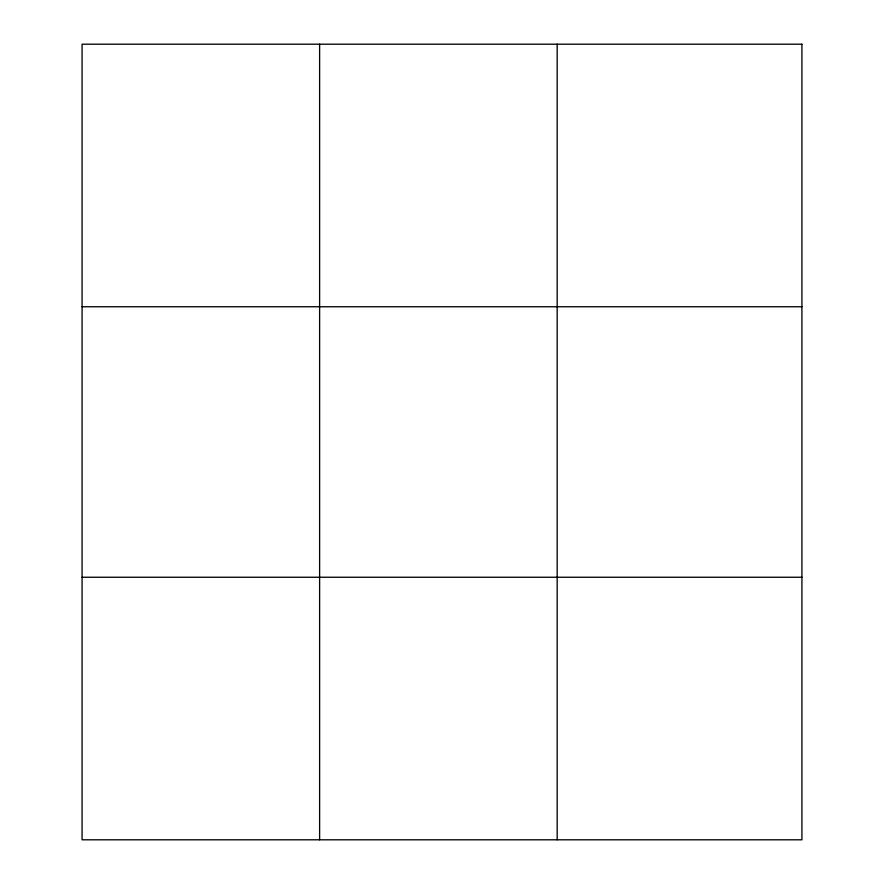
<?xml version="1.0" encoding="UTF-8"?>
<svg xmlns="http://www.w3.org/2000/svg" width="884" height="884" viewBox="0 0 884 884"><rect width="100%" height="100%" fill="white"/><g stroke="black" fill="none" stroke-linecap="round" stroke-linejoin="round"><path stroke-width="1.33" d="M319.621 839.8L319.621 44.2M557.174 839.8L557.174 44.2M82.079 306.748L801.921 306.748M82.079 577.252L801.921 577.252M801.921 44.2L82.079 44.2L82.079 839.8L801.921 839.8L801.921 44.2"/></g></svg>
